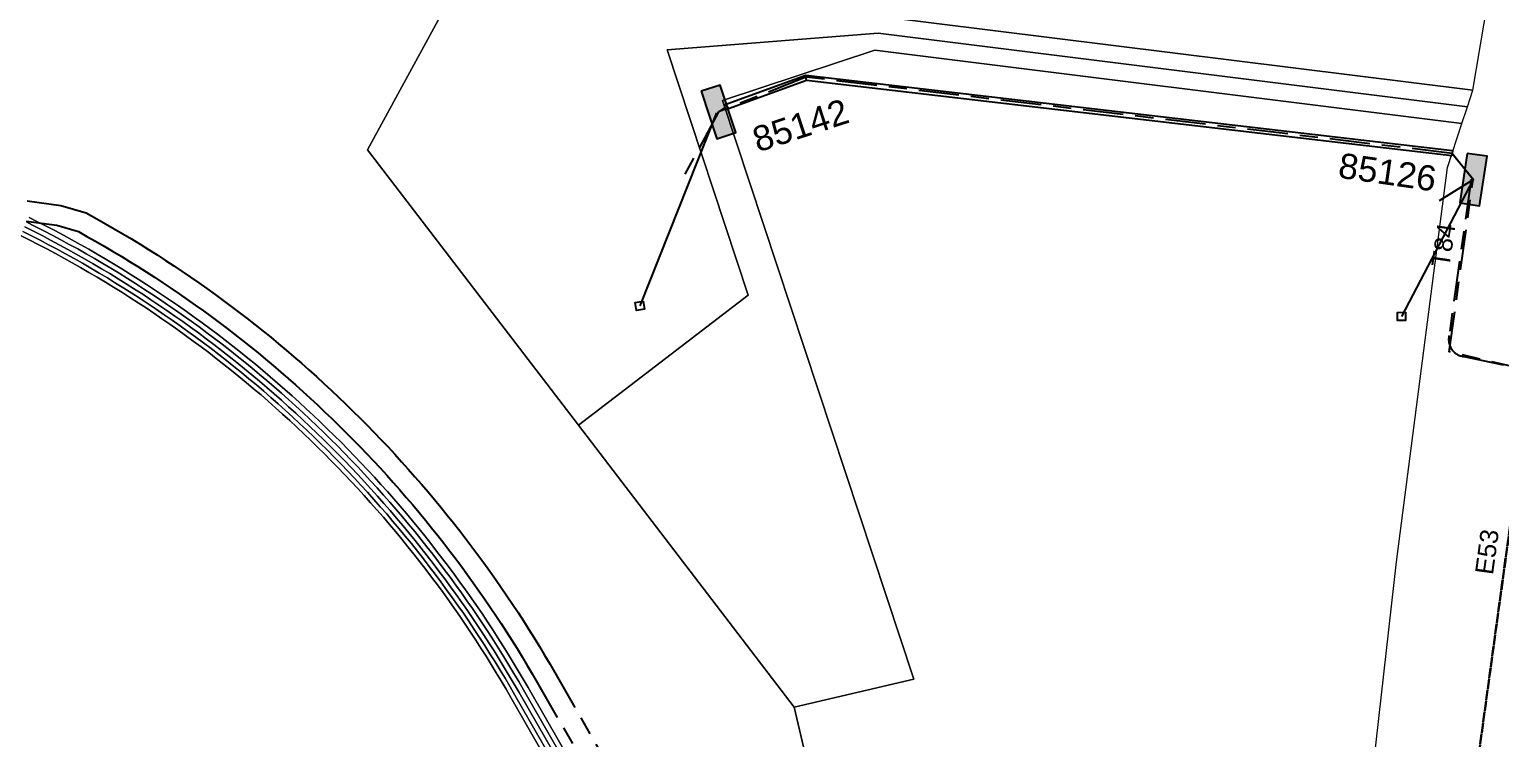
# Model space of a CAD drawing. Header units: metres. Extents: x 302407 to 305113, y 6184433 to 6187336.
# Drawn here: x 302817 to 302962.7, y 6186702.5 to 6186772.6 of the extents above; entities that cross this region are included whole.
import ezdxf
from ezdxf.enums import TextEntityAlignment as Align

# ---------------------------------------------------------------- set-up
doc = ezdxf.new("R2010")
doc.units = ezdxf.units.M
doc.linetypes.add('Cable Exist OH', pattern=[1, 1, 0])
doc.linetypes.add('Cable Exist UG', pattern=[8.2, 4, -1.2, 1.8, -1.2])
doc.layers.get('0').update_dxf_attribs({"color": 6})
doc.layers.add('Cadastre Buildings_SP_EXT', color=7, linetype='Continuous', lineweight=5)
doc.layers.add('Cadastre Land Parcels_SP_EXT', color=7, linetype='Continuous', lineweight=5)
for name, color, linetype in [('Duct_SP_EXT', 7, 'Continuous'), ('Mains_HV_EXT', 7, 'Continuous'), ('Mains_HV_MOD', 3, 'Continuous'), ('Mains_LV_EXT', 7, 'Continuous'), ('Mains_LV_MOD', 3, 'Continuous'), ('Mains_SL_EXT', 7, 'Continuous'), ('Services_SP_EXT', 7, 'Continuous'), ('SupportsUG_SP_LV_EXT', 7, 'Continuous'), ('Trench_SP_EXT', 7, 'Continuous')]:
    doc.layers.add(name, color=color, linetype=linetype)
doc.styles.add('iecARIAL', font='arial.ttf', dxfattribs={"height": 2})
doc.styles.get("Standard").update_dxf_attribs({"font": 'arial.ttf'})

# ---------------------------------------------------------------- blocks, each defined once
blk = doc.blocks.new('PILLAR_EXT')
blk.add_hatch(color=256).paths.add_polyline_path([(-2.475, 0.99), (-2.475, -0.99), (2.475, -0.99), (2.475, 0.99)])
blk.add_lwpolyline([(-2.475, -0.99), (2.475, -0.99), (2.475, 0.99), (-2.475, 0.99)], close=True)
at = {"style": 'iecARIAL', "flags": 8}
blk.add_attdef('ASSET_NUM', (1.5, 3.5), '', height=2.5, dxfattribs=at)
for tag, p, flags in [('OWNED_BY', (0, -0.2), 9), ('STATE', (0, -0.4), 9), ('SUPPORT_TYPE', (0, -0.6), 9), ('USAGE', (0, -0.8), 9), ('LEGEND', (0, -1), 9), ('LOCATION', (0, -1.2), 9), ('NOTES', (0, -1.4), 9), ('PARENT', (0, -1.6), 9), ('STREETNAME', (0, -1.8), 9), ('SUBURB', (0, -2), 1)]:
    blk.add_attdef(tag, p, '', height=0.2, dxfattribs=dict(flags=flags))
blk = doc.blocks.new('CCP_EXT')
at = {"flags": 9}
for tag, p in [('LEGEND', (0, -1.4)), ('STATE', (0, -1.8)), ('LIFE_SUPPORT', (0, -1.6)), ('NOTES', (0, -2))]:
    blk.add_attdef(tag, text='', height=0.2, dxfattribs=at).set_placement(p, align=Align.MIDDLE_LEFT)
blk.add_wipeout([(0, 0.57), (0.57, 0), (0, -0.57), (-0.57, 0)])
blk.add_lwpolyline([(-0.57, 0), (0, 0.57), (0.57, 0), (0, -0.57), (-0.57, 0)])
at = {"flags": 1}
blk.add_attdef('Z', (0, 0), '', height=0.2, dxfattribs=at)
at = {"flags": 9}
for tag, p in [('CCP_TYPE', (0, 0)), ('CONSTRUCTED_VOLTAGE', (0, -0.2)), ('OPERATING_VOLTAGE', (0, -0.6)), ('ORIENTATION', (0, -0.8)), ('OWNED_BY', (0, -1)), ('NO_PHASES', (0, -0.4)), ('USAGE', (0, -1.2))]:
    blk.add_attdef(tag, text='', height=0.2, dxfattribs=at).set_placement(p, align=Align.MIDDLE_LEFT)

msp = doc.modelspace()

# ---------------------------------------------------------------- linework, layer by layer
at = {"layer": 'Cadastre Land Parcels_SP_EXT', "linetype": 'Continuous'}
for points in [[(302966.78, 6186806.66), (302926.46, 6186811.97), (302882.72, 6186776.27), (302960.02, 6186766.61), (302966.78, 6186806.66)], [(302882.72, 6186776.27), (302860.5, 6186779.05), (302850.54, 6186760.72), (302871.42, 6186733.44), (302888.25, 6186746.31), (302880.21, 6186770.63), (302901.12, 6186772.26), (302959.48, 6186764.96), (302960.02, 6186766.61), (302882.72, 6186776.27)], [(302959.48, 6186764.96), (302901.12, 6186772.26), (302880.21, 6186770.63), (302888.25, 6186746.31), (302871.42, 6186733.44), (302892.79, 6186705.5), (302904.65, 6186708.29), (302885.68, 6186765.6), (302900.77, 6186770.59), (302958.94, 6186763.32), (302959.48, 6186764.96)]]:
    msp.add_lwpolyline(points, close=True, dxfattribs=at)
for points in [[(302899.03, 6186678.97), (302892.79, 6186705.5), (302871.42, 6186733.44), (302850.54, 6186760.72), (302860.5, 6186779.05)], [(302816.77, 6186753.56), (302817.62, 6186753.13), (302818.47, 6186752.69), (302819.31, 6186752.25), (302820.16, 6186751.81), (302820.99, 6186751.35), (302821.83, 6186750.89), (302822.66, 6186750.42), (302823.48, 6186749.95), (302824.3, 6186749.46), (302825.12, 6186748.98), (302825.94, 6186748.48), (302826.75, 6186747.98), (302827.55, 6186747.47), (302828.35, 6186746.95), (302829.15, 6186746.43), (302829.94, 6186745.91), (302830.73, 6186745.37), (302831.52, 6186744.83), (302832.3, 6186744.28), (302833.07, 6186743.73), (302833.84, 6186743.17), (302834.61, 6186742.6), (302835.37, 6186742.03), (302836.13, 6186741.45), (302836.88, 6186740.87), (302837.63, 6186740.27), (302838.37, 6186739.68), (302839.11, 6186739.07), (302839.84, 6186738.46), (302840.57, 6186737.85), (302841.29, 6186737.23), (302842.01, 6186736.6), (302842.72, 6186735.97), (302843.42, 6186735.33), (302844.13, 6186734.68), (302844.82, 6186734.03), (302845.51, 6186733.38), (302846.2, 6186732.72), (302846.88, 6186732.05), (302847.55, 6186731.38), (302848.22, 6186730.7), (302848.89, 6186730.01), (302849.54, 6186729.33), (302850.2, 6186728.63), (302850.84, 6186727.93), (302851.48, 6186727.23), (302852.12, 6186726.52), (302852.75, 6186725.8), (302853.37, 6186725.08), (302853.99, 6186724.35), (302854.6, 6186723.62), (302855.21, 6186722.89), (302855.8, 6186722.15), (302856.4, 6186721.4), (302856.99, 6186720.65), (302857.57, 6186719.9), (302858.14, 6186719.14), (302858.71, 6186718.37), (302859.27, 6186717.6), (302859.83, 6186716.83), (302860.38, 6186716.05), (302860.92, 6186715.27), (302861.46, 6186714.48), (302861.99, 6186713.69), (302862.51, 6186712.89), (302863.03, 6186712.09), (302863.54, 6186711.29), (302864.04, 6186710.48), (302864.54, 6186709.67), (302865.03, 6186708.85), (302865.52, 6186708.03), (302865.99, 6186707.21), (302880.11, 6186682.61)], [(302880.11, 6186682.61), (302865.99, 6186707.21), (302865.52, 6186708.03), (302865.03, 6186708.85), (302864.54, 6186709.67), (302864.04, 6186710.48), (302863.54, 6186711.29), (302863.03, 6186712.09), (302862.51, 6186712.89), (302861.99, 6186713.69), (302861.46, 6186714.48), (302860.92, 6186715.27), (302860.38, 6186716.05), (302859.83, 6186716.83), (302859.27, 6186717.6), (302858.71, 6186718.37), (302858.14, 6186719.14), (302857.57, 6186719.9), (302856.99, 6186720.65), (302856.4, 6186721.4), (302855.8, 6186722.15), (302855.21, 6186722.89), (302854.6, 6186723.62), (302853.99, 6186724.35), (302853.37, 6186725.08), (302852.75, 6186725.8), (302852.12, 6186726.52), (302851.48, 6186727.23), (302850.84, 6186727.93), (302850.2, 6186728.63), (302849.54, 6186729.33), (302848.89, 6186730.01), (302848.22, 6186730.7), (302847.55, 6186731.38), (302846.88, 6186732.05), (302846.2, 6186732.72), (302845.51, 6186733.38), (302844.82, 6186734.03), (302844.13, 6186734.68), (302843.42, 6186735.33), (302842.72, 6186735.97), (302842.01, 6186736.6), (302841.29, 6186737.23), (302840.57, 6186737.85), (302839.84, 6186738.46), (302839.11, 6186739.07), (302838.37, 6186739.68), (302837.63, 6186740.27), (302836.88, 6186740.87), (302836.13, 6186741.45), (302835.37, 6186742.03), (302834.61, 6186742.6), (302833.84, 6186743.17), (302833.07, 6186743.73), (302832.3, 6186744.28), (302831.52, 6186744.83), (302830.73, 6186745.37), (302829.94, 6186745.91), (302829.15, 6186746.43), (302828.35, 6186746.95), (302827.55, 6186747.47), (302826.75, 6186747.98), (302825.94, 6186748.48), (302825.12, 6186748.98), (302824.3, 6186749.46), (302823.48, 6186749.95), (302822.66, 6186750.42), (302821.83, 6186750.89), (302820.99, 6186751.35), (302820.16, 6186751.81), (302819.31, 6186752.25), (302818.47, 6186752.69), (302817.62, 6186753.13), (302816.77, 6186753.56)], [(302817, 6186754.01), (302817.85, 6186753.59), (302818.7, 6186753.15), (302819.55, 6186752.71), (302820.4, 6186752.26), (302821.24, 6186751.8), (302822.07, 6186751.34), (302822.91, 6186750.87), (302823.74, 6186750.39), (302824.56, 6186749.91), (302825.38, 6186749.41), (302826.2, 6186748.92), (302827.02, 6186748.41), (302827.82, 6186747.9), (302828.63, 6186747.38), (302829.43, 6186746.86), (302830.23, 6186746.33), (302831.02, 6186745.79), (302831.81, 6186745.25), (302832.59, 6186744.7), (302833.37, 6186744.14), (302834.14, 6186743.58), (302834.91, 6186743.01), (302835.68, 6186742.44), (302836.44, 6186741.86), (302837.19, 6186741.27), (302837.94, 6186740.67), (302838.69, 6186740.07), (302839.43, 6186739.47), (302840.16, 6186738.86), (302840.89, 6186738.24), (302841.62, 6186737.61), (302842.34, 6186736.98), (302843.06, 6186736.35), (302843.77, 6186735.71), (302844.47, 6186735.06), (302845.17, 6186734.41), (302845.86, 6186733.75), (302846.55, 6186733.08), (302847.24, 6186732.41), (302847.91, 6186731.74), (302848.58, 6186731.06), (302849.25, 6186730.37), (302849.91, 6186729.68), (302850.57, 6186728.98), (302851.22, 6186728.28), (302851.86, 6186727.57), (302852.5, 6186726.86), (302853.13, 6186726.14), (302853.76, 6186725.41), (302854.38, 6186724.68), (302854.99, 6186723.95), (302855.6, 6186723.21), (302856.2, 6186722.47), (302856.8, 6186721.72), (302857.38, 6186720.97), (302857.97, 6186720.21), (302858.55, 6186719.44), (302859.12, 6186718.68), (302859.68, 6186717.9), (302860.24, 6186717.13), (302860.79, 6186716.34), (302861.34, 6186715.56), (302861.88, 6186714.77), (302862.41, 6186713.97), (302862.94, 6186713.17), (302863.45, 6186712.37), (302863.97, 6186711.56), (302864.47, 6186710.75), (302864.97, 6186709.93), (302865.47, 6186709.11), (302865.95, 6186708.29), (302866.43, 6186707.46), (302880.55, 6186682.86)], [(302880.55, 6186682.86), (302866.43, 6186707.46), (302865.95, 6186708.29), (302865.47, 6186709.11), (302864.97, 6186709.93), (302864.47, 6186710.75), (302863.97, 6186711.56), (302863.45, 6186712.37), (302862.94, 6186713.17), (302862.41, 6186713.97), (302861.88, 6186714.77), (302861.34, 6186715.56), (302860.79, 6186716.34), (302860.24, 6186717.13), (302859.68, 6186717.9), (302859.12, 6186718.68), (302858.55, 6186719.44), (302857.97, 6186720.21), (302857.38, 6186720.97), (302856.8, 6186721.72), (302856.2, 6186722.47), (302855.6, 6186723.21), (302854.99, 6186723.95), (302854.38, 6186724.68), (302853.76, 6186725.41), (302853.13, 6186726.14), (302852.5, 6186726.86), (302851.86, 6186727.57), (302851.22, 6186728.28), (302850.57, 6186728.98), (302849.91, 6186729.68), (302849.25, 6186730.37), (302848.58, 6186731.06), (302847.91, 6186731.74), (302847.24, 6186732.41), (302846.55, 6186733.08), (302845.86, 6186733.75), (302845.17, 6186734.41), (302844.47, 6186735.06), (302843.77, 6186735.71), (302843.06, 6186736.35), (302842.34, 6186736.98), (302841.62, 6186737.61), (302840.89, 6186738.24), (302840.16, 6186738.86), (302839.43, 6186739.47), (302838.69, 6186740.07), (302837.94, 6186740.67), (302837.19, 6186741.27), (302836.44, 6186741.86), (302835.68, 6186742.44), (302834.91, 6186743.01), (302834.14, 6186743.58), (302833.37, 6186744.14), (302832.59, 6186744.7), (302831.81, 6186745.25), (302831.02, 6186745.79), (302830.23, 6186746.33), (302829.43, 6186746.86), (302828.63, 6186747.38), (302827.82, 6186747.9), (302827.02, 6186748.41), (302826.2, 6186748.92), (302825.38, 6186749.41), (302824.56, 6186749.91), (302823.74, 6186750.39), (302822.91, 6186750.87), (302822.07, 6186751.34), (302821.24, 6186751.8), (302820.4, 6186752.26), (302819.55, 6186752.71), (302818.7, 6186753.15), (302817.85, 6186753.59), (302817, 6186754.01)], [(302878.84, 6186681.86), (302864.74, 6186706.46), (302864.26, 6186707.28), (302863.78, 6186708.1), (302863.28, 6186708.92), (302862.79, 6186709.73), (302862.28, 6186710.54), (302861.77, 6186711.35), (302861.25, 6186712.14), (302860.73, 6186712.94), (302860.2, 6186713.73), (302859.66, 6186714.52), (302859.12, 6186715.3), (302858.57, 6186716.08), (302858.01, 6186716.85), (302857.45, 6186717.62), (302856.88, 6186718.38), (302856.3, 6186719.14), (302855.72, 6186719.9), (302855.13, 6186720.65), (302854.54, 6186721.39), (302853.94, 6186722.13), (302853.33, 6186722.86), (302852.72, 6186723.59), (302852.1, 6186724.32), (302851.47, 6186725.04), (302850.84, 6186725.75), (302850.21, 6186726.46), (302849.56, 6186727.16), (302848.92, 6186727.86), (302848.26, 6186728.55), (302847.6, 6186729.24), (302846.94, 6186729.92), (302846.26, 6186730.6), (302845.59, 6186731.27), (302844.9, 6186731.93), (302844.22, 6186732.59), (302843.52, 6186733.25), (302842.83, 6186733.9), (302842.12, 6186734.54), (302841.41, 6186735.17), (302840.7, 6186735.8), (302839.98, 6186736.43), (302839.25, 6186737.05), (302838.52, 6186737.66), (302837.79, 6186738.26), (302837.05, 6186738.86), (302836.3, 6186739.46), (302835.55, 6186740.05), (302834.8, 6186740.63), (302834.04, 6186741.2), (302833.27, 6186741.77), (302832.51, 6186742.33), (302831.73, 6186742.89), (302830.95, 6186743.44), (302830.17, 6186743.98), (302829.38, 6186744.52), (302828.59, 6186745.05), (302827.8, 6186745.57), (302827, 6186746.09), (302826.19, 6186746.6), (302825.38, 6186747.1), (302824.57, 6186747.6), (302823.75, 6186748.09), (302822.93, 6186748.57), (302822.11, 6186749.05), (302821.28, 6186749.52), (302820.44, 6186749.98), (302819.61, 6186750.44), (302818.77, 6186750.89), (302817.92, 6186751.33), (302817.08, 6186751.76), (302816.22, 6186752.19)], [(302816.22, 6186752.19), (302817.08, 6186751.76), (302817.92, 6186751.33), (302818.77, 6186750.89), (302819.61, 6186750.44), (302820.44, 6186749.98), (302821.28, 6186749.52), (302822.11, 6186749.05), (302822.93, 6186748.57), (302823.75, 6186748.09), (302824.57, 6186747.6), (302825.38, 6186747.1), (302826.19, 6186746.6), (302827, 6186746.09), (302827.8, 6186745.57), (302828.59, 6186745.05), (302829.38, 6186744.52), (302830.17, 6186743.98), (302830.95, 6186743.44), (302831.73, 6186742.89), (302832.51, 6186742.33), (302833.27, 6186741.77), (302834.04, 6186741.2), (302834.8, 6186740.63), (302835.55, 6186740.05), (302836.3, 6186739.46), (302837.05, 6186738.86), (302837.79, 6186738.26), (302838.52, 6186737.66), (302839.25, 6186737.05), (302839.98, 6186736.43), (302840.7, 6186735.8), (302841.41, 6186735.17), (302842.12, 6186734.54), (302842.83, 6186733.9), (302843.52, 6186733.25), (302844.22, 6186732.59), (302844.9, 6186731.93), (302845.59, 6186731.27), (302846.26, 6186730.6), (302846.94, 6186729.92), (302847.6, 6186729.24), (302848.26, 6186728.55), (302848.92, 6186727.86), (302849.56, 6186727.16), (302850.21, 6186726.46), (302850.84, 6186725.75), (302851.47, 6186725.04), (302852.1, 6186724.32), (302852.72, 6186723.59), (302853.33, 6186722.86), (302853.94, 6186722.13), (302854.54, 6186721.39), (302855.13, 6186720.65), (302855.72, 6186719.9), (302856.3, 6186719.14), (302856.88, 6186718.38), (302857.45, 6186717.62), (302858.01, 6186716.85), (302858.57, 6186716.08), (302859.12, 6186715.3), (302859.66, 6186714.52), (302860.2, 6186713.73), (302860.73, 6186712.94), (302861.25, 6186712.14), (302861.77, 6186711.35), (302862.28, 6186710.54), (302862.79, 6186709.73), (302863.28, 6186708.92), (302863.78, 6186708.1), (302864.26, 6186707.28), (302864.74, 6186706.46), (302878.84, 6186681.86)], [(302816.38, 6186752.62), (302817.24, 6186752.19), (302818.09, 6186751.76), (302818.93, 6186751.31), (302819.78, 6186750.86), (302820.62, 6186750.41), (302821.46, 6186749.94), (302822.29, 6186749.47), (302823.12, 6186748.99), (302823.94, 6186748.51), (302824.76, 6186748.02), (302825.58, 6186747.52), (302826.39, 6186747.01), (302827.2, 6186746.5), (302828.01, 6186745.98), (302828.81, 6186745.45), (302829.6, 6186744.92), (302830.39, 6186744.38), (302831.18, 6186743.84), (302831.96, 6186743.29), (302832.74, 6186742.73), (302833.51, 6186742.16), (302834.28, 6186741.59), (302835.04, 6186741.02), (302835.8, 6186740.43), (302836.55, 6186739.84), (302837.3, 6186739.24), (302838.05, 6186738.64), (302838.78, 6186738.03), (302839.52, 6186737.42), (302840.25, 6186736.8), (302840.97, 6186736.17), (302841.69, 6186735.54), (302842.4, 6186734.9), (302843.11, 6186734.26), (302843.81, 6186733.6), (302844.51, 6186732.95), (302845.2, 6186732.29), (302845.88, 6186731.62), (302846.56, 6186730.95), (302847.24, 6186730.27), (302847.91, 6186729.58), (302848.57, 6186728.89), (302849.23, 6186728.2), (302849.88, 6186727.5), (302850.52, 6186726.79), (302851.16, 6186726.08), (302851.8, 6186725.36), (302852.43, 6186724.64), (302853.05, 6186723.91), (302853.66, 6186723.18), (302854.27, 6186722.44), (302854.88, 6186721.7), (302855.47, 6186720.95), (302856.07, 6186720.2), (302856.65, 6186719.44), (302857.23, 6186718.68), (302857.8, 6186717.91), (302858.37, 6186717.14), (302858.93, 6186716.36), (302859.48, 6186715.58), (302860.03, 6186714.8), (302860.57, 6186714.01), (302861.1, 6186713.21), (302861.63, 6186712.41), (302862.15, 6186711.61), (302862.66, 6186710.8), (302863.17, 6186709.99), (302863.67, 6186709.18), (302864.16, 6186708.36), (302864.65, 6186707.53), (302865.13, 6186706.7), (302879.25, 6186682.11)], [(302879.25, 6186682.11), (302865.13, 6186706.7), (302864.65, 6186707.53), (302864.16, 6186708.36), (302863.67, 6186709.18), (302863.17, 6186709.99), (302862.66, 6186710.8), (302862.15, 6186711.61), (302861.63, 6186712.41), (302861.1, 6186713.21), (302860.57, 6186714.01), (302860.03, 6186714.8), (302859.48, 6186715.58), (302858.93, 6186716.36), (302858.37, 6186717.14), (302857.8, 6186717.91), (302857.23, 6186718.68), (302856.65, 6186719.44), (302856.07, 6186720.2), (302855.47, 6186720.95), (302854.88, 6186721.7), (302854.27, 6186722.44), (302853.66, 6186723.18), (302853.05, 6186723.91), (302852.43, 6186724.64), (302851.8, 6186725.36), (302851.16, 6186726.08), (302850.52, 6186726.79), (302849.88, 6186727.5), (302849.23, 6186728.2), (302848.57, 6186728.89), (302847.91, 6186729.58), (302847.24, 6186730.27), (302846.56, 6186730.95), (302845.88, 6186731.62), (302845.2, 6186732.29), (302844.51, 6186732.95), (302843.81, 6186733.6), (302843.11, 6186734.26), (302842.4, 6186734.9), (302841.69, 6186735.54), (302840.97, 6186736.17), (302840.25, 6186736.8), (302839.52, 6186737.42), (302838.78, 6186738.03), (302838.05, 6186738.64), (302837.3, 6186739.24), (302836.55, 6186739.84), (302835.8, 6186740.43), (302835.04, 6186741.02), (302834.28, 6186741.59), (302833.51, 6186742.16), (302832.74, 6186742.73), (302831.96, 6186743.29), (302831.18, 6186743.84), (302830.39, 6186744.38), (302829.6, 6186744.92), (302828.81, 6186745.45), (302828.01, 6186745.98), (302827.2, 6186746.5), (302826.39, 6186747.01), (302825.58, 6186747.52), (302824.76, 6186748.02), (302823.94, 6186748.51), (302823.12, 6186748.99), (302822.29, 6186749.47), (302821.46, 6186749.94), (302820.62, 6186750.41), (302819.78, 6186750.86), (302818.93, 6186751.31), (302818.09, 6186751.76), (302817.24, 6186752.19), (302816.38, 6186752.62)], [(302879.67, 6186682.36), (302865.54, 6186706.95), (302865.06, 6186707.79), (302864.57, 6186708.61), (302864.08, 6186709.44), (302863.58, 6186710.26), (302863.07, 6186711.07), (302862.55, 6186711.88), (302862.03, 6186712.69), (302861.5, 6186713.49), (302860.96, 6186714.29), (302860.42, 6186715.08), (302859.87, 6186715.87), (302859.32, 6186716.66), (302858.75, 6186717.44), (302858.19, 6186718.21), (302857.61, 6186718.98), (302857.03, 6186719.75), (302856.44, 6186720.51), (302855.85, 6186721.27), (302855.25, 6186722.02), (302854.64, 6186722.76), (302854.03, 6186723.5), (302853.41, 6186724.24), (302852.78, 6186724.97), (302852.15, 6186725.69), (302851.52, 6186726.41), (302850.87, 6186727.13), (302850.23, 6186727.84), (302849.57, 6186728.54), (302848.91, 6186729.24), (302848.25, 6186729.93), (302847.57, 6186730.62), (302846.9, 6186731.3), (302846.21, 6186731.98), (302845.52, 6186732.65), (302844.83, 6186733.31), (302844.13, 6186733.97), (302843.42, 6186734.63), (302842.71, 6186735.27), (302842, 6186735.92), (302841.28, 6186736.55), (302840.55, 6186737.18), (302839.82, 6186737.81), (302839.08, 6186738.42), (302838.34, 6186739.03), (302837.59, 6186739.64), (302836.84, 6186740.24), (302836.08, 6186740.83), (302835.32, 6186741.42), (302834.56, 6186742), (302833.78, 6186742.57), (302833.01, 6186743.14), (302832.23, 6186743.7), (302831.44, 6186744.25), (302830.65, 6186744.8), (302829.86, 6186745.34), (302829.06, 6186745.87), (302828.26, 6186746.4), (302827.45, 6186746.92), (302826.64, 6186747.44), (302825.82, 6186747.95), (302825, 6186748.45), (302824.17, 6186748.94), (302823.35, 6186749.43), (302822.51, 6186749.91), (302821.68, 6186750.38), (302820.84, 6186750.85), (302819.99, 6186751.31), (302819.14, 6186751.76), (302818.29, 6186752.21), (302817.44, 6186752.64), (302816.58, 6186753.08)], [(302816.58, 6186753.08), (302817.44, 6186752.64), (302818.29, 6186752.21), (302819.14, 6186751.76), (302819.99, 6186751.31), (302820.84, 6186750.85), (302821.68, 6186750.38), (302822.51, 6186749.91), (302823.35, 6186749.43), (302824.17, 6186748.94), (302825, 6186748.45), (302825.82, 6186747.95), (302826.64, 6186747.44), (302827.45, 6186746.92), (302828.26, 6186746.4), (302829.06, 6186745.87), (302829.86, 6186745.34), (302830.65, 6186744.8), (302831.44, 6186744.25), (302832.23, 6186743.7), (302833.01, 6186743.14), (302833.78, 6186742.57), (302834.56, 6186742), (302835.32, 6186741.42), (302836.08, 6186740.83), (302836.84, 6186740.24), (302837.59, 6186739.64), (302838.34, 6186739.03), (302839.08, 6186738.42), (302839.82, 6186737.81), (302840.55, 6186737.18), (302841.28, 6186736.55), (302842, 6186735.92), (302842.71, 6186735.27), (302843.42, 6186734.63), (302844.13, 6186733.97), (302844.83, 6186733.31), (302845.52, 6186732.65), (302846.21, 6186731.98), (302846.9, 6186731.3), (302847.57, 6186730.62), (302848.25, 6186729.93), (302848.91, 6186729.24), (302849.57, 6186728.54), (302850.23, 6186727.84), (302850.87, 6186727.13), (302851.52, 6186726.41), (302852.15, 6186725.69), (302852.78, 6186724.97), (302853.41, 6186724.24), (302854.03, 6186723.5), (302854.64, 6186722.76), (302855.25, 6186722.02), (302855.85, 6186721.27), (302856.44, 6186720.51), (302857.03, 6186719.75), (302857.61, 6186718.98), (302858.19, 6186718.21), (302858.75, 6186717.44), (302859.32, 6186716.66), (302859.87, 6186715.87), (302860.42, 6186715.08), (302860.96, 6186714.29), (302861.5, 6186713.49), (302862.03, 6186712.69), (302862.55, 6186711.88), (302863.07, 6186711.07), (302863.58, 6186710.26), (302864.08, 6186709.44), (302864.57, 6186708.61), (302865.06, 6186707.79), (302865.54, 6186706.95), (302879.67, 6186682.36)]]:
    msp.add_lwpolyline(points, dxfattribs=at)
at = {"layer": 'Duct_SP_EXT'}
for p, q in [((302893.95, 6186768.07), (302885.86, 6186765.13)), ((302958, 6186760.6), (302893.95, 6186768.07)), ((302893.95, 6186768.07), (302893.98, 6186767.82)), ((302894.01, 6186767.58), (302893.98, 6186767.82)), ((302894.01, 6186767.58), (302886.02, 6186764.68)), ((302957.94, 6186760.12), (302894.01, 6186767.58)), ((302885.86, 6186765.13), (302885.94, 6186764.91)), ((302886.02, 6186764.68), (302885.94, 6186764.91)), ((302958, 6186760.6), (302957.97, 6186760.36)), ((302957.94, 6186760.12), (302957.97, 6186760.36))]:
    msp.add_line(p, q, dxfattribs=at)
at = {"layer": 'Mains_HV_EXT', "linetype": 'Cable Exist OH'}
msp.add_lwpolyline([(302959.71, 6186694.21), (302965.81, 6186738.83)], dxfattribs=at)
at = {"layer": 'Mains_LV_EXT', "linetype": 'Cable Exist UG'}
for points in [[(302959.98, 6186757.84), (302957.97, 6186760.36), (302893.96, 6186767.92), (302885.31, 6186764.47)], [(302965.81, 6186738.83), (302957.67, 6186740.69), (302960.05, 6186757.77)]]:
    msp.add_lwpolyline(points, dxfattribs=at)
at = {"layer": 'Mains_LV_MOD', "linetype": 'Cable Exist OH'}
msp.add_lwpolyline([(302965.81, 6186738.83), (302959.67, 6186694.25)], dxfattribs=at)
at = {"layer": 'Mains_SL_EXT', "linetype": 'Cable Exist OH'}
msp.add_lwpolyline([(302991.05, 6186870.65), (302974.9, 6186831.41), (302967.9, 6186788.64), (302965.81, 6186738.83), (302959.71, 6186694.21)], dxfattribs=at)
at = {"layer": 'Trench_SP_EXT', "linetype": 'Cable Exist UG'}
for points in [[(302885.89, 6186764.87), (302885.31, 6186764.47), (302881.87, 6186758.11)], [(302957.97, 6186760.36), (302960.08, 6186757.77)], [(302960.08, 6186757.77), (302956.07, 6186755.29)]]:
    msp.add_lwpolyline(points, dxfattribs=at)
msp.add_lwpolyline([(302959.84, 6186757.81), (302957.67, 6186742.31), (302957.67, 6186742.31, 0.450287), (302959.13, 6186740.24), (302959.13, 6186740.24), (302965.81, 6186738.83)], format="xyb", dxfattribs=at)

# ---------------------------------------------------------------- block references
at = {"layer": 'SupportsUG_SP_LV_EXT'}
ref = msp.add_blockref('PILLAR_EXT', (302885.31, 6186764.47), dxfattribs=dict(at, rotation=288.188657062908))
ref.add_attrib('ASSET_NUM', '85142', dxfattribs={"layer": '0', "height": 2.5, "rotation": 18.1519, "style": 'iecARIAL'}).set_placement((302888.81, 6186761.63), align=Align.MIDDLE_LEFT)
ref = msp.add_blockref('PILLAR_EXT', (302960.08, 6186757.77), dxfattribs=dict(at, rotation=261.4659060395467))
ref.add_attrib('ASSET_NUM', '85126', dxfattribs={"layer": '0', "height": 2.5, "rotation": 351.745, "style": 'iecARIAL'}).set_placement((302956.55, 6186759.05), align=Align.TOP_RIGHT)

# ---------------------------------------------------------------- texts
at = {"layer": 'Mains_LV_MOD'}
for s, rotation, p in [('T84', 81.5384, (302957.68, 6186748.99)), ('E53', 82.2097, (302962.01, 6186718.55))]:
    msp.add_text(s, height=1.8, rotation=rotation, dxfattribs=at).set_placement(p)

# ---------------------------------------------------------------- next in the draw order: block references
at = {"layer": 'Services_SP_EXT'}
for p, rotation in [((302877.5, 6186745.26), 235.1756784952757), ((302952.95, 6186744.21), 225.4413620147759)]:
    msp.add_blockref('CCP_EXT', p, dxfattribs=dict(at, rotation=rotation))

# ---------------------------------------------------------------- next in the draw order: linework, layer by layer
at = {"layer": 'Cadastre Buildings_SP_EXT', "linetype": 'Continuous'}
msp.add_lwpolyline([(302958.94, 6186763.32), (302900.77, 6186770.59), (302885.68, 6186765.6), (302904.65, 6186708.29), (302892.79, 6186705.5), (302899.04, 6186678.96), (302918.09, 6186656.8), (302934.79, 6186647.81), (302937.87, 6186654.76), (302940.85, 6186663.46), (302945.09, 6186675.84), (302949.96, 6186697.65), (302952.46, 6186719.91), (302957.51, 6186758.97), (302958.94, 6186763.32)], close=True, dxfattribs=at)
at = {"layer": 'Mains_HV_MOD', "linetype": 'Cable Exist UG'}
for points in [[(302816.83, 6186755.65), (302820.15, 6186755.21), (302822.67, 6186754.47), (302823.72, 6186753.88), (302824.59, 6186753.39), (302825.45, 6186752.89), (302826.31, 6186752.39), (302827.16, 6186751.88), (302828.01, 6186751.36), (302828.85, 6186750.83), (302829.69, 6186750.3), (302830.53, 6186749.76), (302831.36, 6186749.22), (302832.18, 6186748.66), (302833, 6186748.1), (302833.82, 6186747.53), (302834.63, 6186746.96), (302835.44, 6186746.38), (302836.24, 6186745.8), (302837.04, 6186745.2), (302837.83, 6186744.6), (302838.62, 6186743.99), (302839.4, 6186743.38), (302840.18, 6186742.76), (302840.95, 6186742.14), (302841.72, 6186741.5), (302842.48, 6186740.86), (302843.24, 6186740.22), (302843.99, 6186739.57), (302844.73, 6186738.91), (302845.48, 6186738.25), (302846.21, 6186737.58), (302846.94, 6186736.9), (302847.66, 6186736.22), (302848.38, 6186735.53), (302849.09, 6186734.84), (302849.8, 6186734.14), (302850.5, 6186733.43), (302851.19, 6186732.72), (302851.88, 6186732), (302852.57, 6186731.28), (302853.24, 6186730.55), (302853.91, 6186729.82), (302854.57, 6186729.08), (302855.23, 6186728.33), (302855.89, 6186727.58), (302856.53, 6186726.83), (302857.17, 6186726.06), (302857.81, 6186725.3), (302858.43, 6186724.53), (302859.05, 6186723.75), (302859.67, 6186722.97), (302860.27, 6186722.18), (302860.87, 6186721.39), (302861.47, 6186720.59), (302862.06, 6186719.79), (302862.64, 6186718.98), (302863.21, 6186718.17), (302863.78, 6186717.36), (302864.34, 6186716.54), (302864.9, 6186715.71), (302865.44, 6186714.88), (302865.98, 6186714.05), (302866.51, 6186713.2), (302867.04, 6186712.36), (302867.56, 6186711.51), (302868.07, 6186710.66), (302868.58, 6186709.81), (302869.07, 6186708.95), (302882.11, 6186686.21)], [(302816.73, 6186753.64), (302819.74, 6186753.25), (302821.89, 6186752.61), (302822.74, 6186752.14), (302823.6, 6186751.65), (302824.44, 6186751.17), (302825.28, 6186750.67), (302826.12, 6186750.17), (302826.96, 6186749.66), (302827.79, 6186749.14), (302828.61, 6186748.62), (302829.43, 6186748.09), (302830.25, 6186747.55), (302831.06, 6186747), (302831.87, 6186746.45), (302832.68, 6186745.9), (302833.47, 6186745.33), (302834.27, 6186744.76), (302835.06, 6186744.19), (302835.84, 6186743.6), (302836.62, 6186743.01), (302837.39, 6186742.42), (302838.16, 6186741.81), (302838.93, 6186741.2), (302839.69, 6186740.59), (302840.44, 6186739.96), (302841.19, 6186739.34), (302841.93, 6186738.7), (302842.67, 6186738.06), (302843.41, 6186737.42), (302844.13, 6186736.76), (302844.86, 6186736.1), (302845.57, 6186735.44), (302846.28, 6186734.77), (302846.99, 6186734.09), (302847.69, 6186733.41), (302848.38, 6186732.72), (302849.07, 6186732.03), (302849.76, 6186731.33), (302850.43, 6186730.62), (302851.11, 6186729.91), (302851.77, 6186729.2), (302852.43, 6186728.47), (302853.08, 6186727.75), (302853.73, 6186727.02), (302854.37, 6186726.28), (302855.01, 6186725.53), (302855.64, 6186724.78), (302856.26, 6186724.03), (302856.87, 6186723.27), (302857.48, 6186722.51), (302858.09, 6186721.74), (302858.69, 6186720.97), (302859.28, 6186720.19), (302859.86, 6186719.4), (302860.44, 6186718.62), (302861.01, 6186717.82), (302861.57, 6186717.02), (302862.13, 6186716.22), (302862.68, 6186715.41), (302863.23, 6186714.6), (302863.77, 6186713.79), (302864.3, 6186712.97), (302864.82, 6186712.14), (302865.34, 6186711.31), (302865.85, 6186710.48), (302866.35, 6186709.64), (302866.85, 6186708.8), (302867.34, 6186707.96), (302876.16, 6186692.6)]]:
    msp.add_lwpolyline(points, dxfattribs=at)
at = {"layer": 'Services_SP_EXT'}
for points in [[(302885.11, 6186764.39), (302877.5, 6186745.26)], [(302960.05, 6186757.77), (302952.95, 6186744.21)]]:
    msp.add_lwpolyline(points, dxfattribs=at)

doc.saveas('drawing.dxf')
